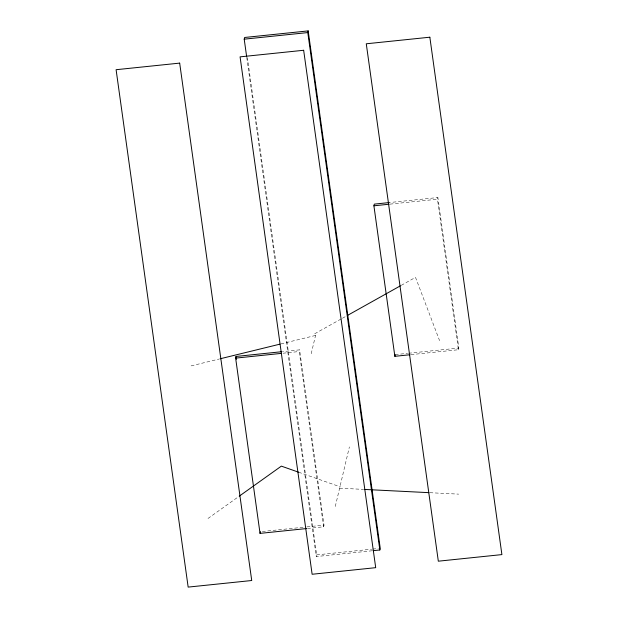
<?xml version="1.0" encoding="UTF-8"?>
<svg xmlns="http://www.w3.org/2000/svg" width="618" height="618" viewBox="0 0 618 618"><rect width="100%" height="100%" fill="white"/><g stroke="black" fill="none" stroke-linecap="round" stroke-linejoin="round"><path stroke-width="0.46" stroke-dasharray="3.09 2.32" d="M307.486 528.467L323.616 526.791L299.212 351.534L299.606 349.858L282.526 351.627M311.225 353.728L315.605 335.18M372.245 550.762L316.261 556.563L316.663 554.887L247.409 57.567M323.616 526.791L324.01 525.115L299.606 349.858M335.28 506.474L349.394 446.899M410.993 354.639L458.44 349.726L437.482 199.212L437.876 197.536L390.437 202.449M458.44 349.726L458.834 348.05L437.876 197.536M207.996 518.471L238.432 496.756M314.716 333.759L341.592 318.718M342.434 318.247L345.794 316.37M401.236 285.354L415.512 277.366L439.583 340.672M191.093 365.895L219.166 359.027M280.927 343.909L315.543 335.443M390.035 204.133L437.482 199.212M283.083 353.21L299.212 351.534M395.265 354.632L407.602 353.357M408.544 353.257L458.834 348.05M262.333 531.503L305.987 526.984M306.93 526.884L324.01 525.115M316.663 554.887L371.696 549.186M372.646 549.085L378.34 548.498M339.599 488.189L363.6 489.386M429.85 492.7L458.656 494.137M298.625 472.206L340.441 486.899M246.744 57.335L316.261 556.563"/><path stroke-width="0.93" d="M246.613 56.377L244.21 39.166L244.612 37.482L308.181 30.9L380.232 548.297L379.838 549.981L373.195 550.669M379.838 549.981L307.787 32.576L308.181 30.9M306.536 528.56L260.039 533.38L235.636 358.123L236.03 356.447L281.576 351.727M260.039 533.38L260.441 531.696M410.051 354.74L394.863 356.316L373.905 205.802L374.307 204.125L389.487 202.549M394.863 356.316L395.265 354.632M239.212 496.2L281.352 466.134L298.625 472.206M347.478 315.427L400.394 285.825M220.101 358.795L279.985 344.141M244.21 39.166L307.787 32.576M373.905 205.802L389.085 204.226M235.636 358.123L281.182 353.403M364.566 489.433L428.892 492.654M236.03 356.447L236.431 359.297M179.676 63.113L116.099 69.703L188.158 587.1L251.727 580.518L179.676 63.113M303.654 50.274L240.078 56.856L312.129 574.261L375.705 567.672L303.654 50.274M429.842 37.204L366.273 43.785L438.324 561.19L501.901 554.601L429.842 37.204"/></g></svg>
